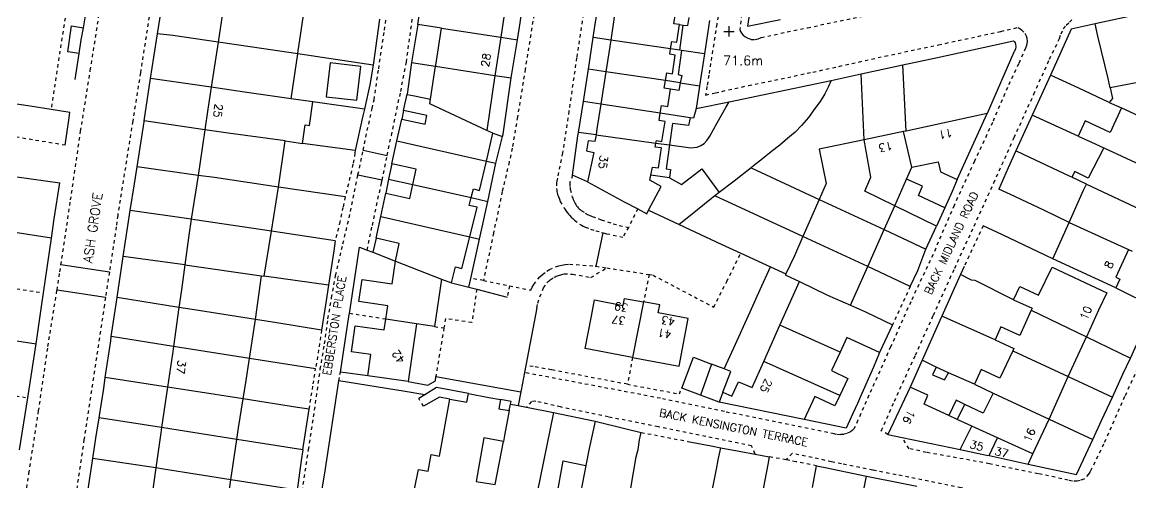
# Model space of a CAD drawing. Extents: x 428500 to 429165, y 435000 to 435500.
# Drawn here: x 428607.6 to 428773.7, y 435327.9 to 435396.9 of the extents above; entities that cross this region are included whole.
import ezdxf

# ---------------------------------------------------------------- set-up
doc = ezdxf.new("R2010")
doc.units = 0
doc.linetypes.add('DASHEDLINE', pattern=[1, 0.5, -0.5])
doc.layers.get('0').update_dxf_attribs({"color": 222})
for name, color, linetype in [('os_Block', 7, 'Continuous'), ('OS_LINE - Building Division', 8, 'Continuous'), ('OS_LINE - Building Outline', 7, 'Continuous'), ('OS_LINE - Default', 8, 'Continuous'), ('OS_LINE - Edge', 8, 'DASHEDLINE'), ('OS_LINE - Property Closing', 8, 'DASHEDLINE'), ('OS_LINE - Road Or Track', 8, 'DASHEDLINE'), ('OS_LINE - Traffic Calming', 8, 'Continuous'), ('OS_PT - Spot Height', 8, 'Continuous'), ('OS_TEXT - Building or Structure', 4, 'Continuous'), ('OS_TEXT - Height', 4, 'Continuous'), ('OS_TEXT - Road', 4, 'Continuous')]:
    doc.layers.add(name, color=color, linetype=linetype)
doc.styles.add('AutoTextStyle-2', font='')
doc.styles.get('AutoTextStyle-2').set_extended_font_data('romans-shx')

# ---------------------------------------------------------------- blocks, each defined once
blk = doc.blocks.new('spotHeightSymbol_#FF0000')
for points in [[(-0.775, 0), (0.775, 0)], [(0, -0.775), (0, 0.775)]]:
    blk.add_lwpolyline(points)
blk = doc.blocks.new('se2835se')
at = {"layer": 'OS_LINE - Building Division'}
for points in [[(428670.39, 435396), (428679.28, 435394.63)], [(428648.88, 435392.13), (428641.75, 435393.2), (428636.93, 435393.91)], [(428704.73, 435392.89), (428695.76, 435394.21)], [(428669.53, 435390.29), (428678.42, 435388.92)], [(428703.95, 435388.14), (428695.02, 435389.47)], [(428647.9, 435385.41), (428640.9, 435386.4), (428635.9, 435387.13)], [(428677.2, 435380.67), (428668.68, 435384.66), (428668.781, 435385.33)], [(428703.17, 435383.25), (428694.27, 435384.6)], [(428772.29, 435384.03), (428781.07, 435379.99)], [(428646.98, 435379.09), (428638.45, 435380.25), (428634.95, 435380.77)], [(428740.85, 435375.15), (428739.6, 435380.49)], [(428663.73, 435379.13), (428677.13, 435376.07)], [(428693.56, 435380.01), (428702.52, 435378.77)], [(428738.31, 435369.38), (428733.85, 435371.55), (428734.75, 435373.65), (428733.75, 435379.26)], [(428769.63, 435378.05), (428778.39, 435374.01)], [(428645.99, 435372.18), (428636.4, 435373.6), (428633.94, 435373.94)], [(428666.1, 435372.55), (428674.86, 435370.6)], [(428767.017, 435372.629), (428775.9, 435368.5)], [(428727.01, 435370.32), (428736.73, 435365.81)], [(428644.93, 435365.58), (428633.45, 435367.3), (428632.92, 435367.37)], [(428661.3, 435367.79), (428674.63, 435364.74)], [(428764.44, 435366.89), (428773.33, 435362.86)], [(428734.27, 435360.29), (428724.56, 435364.76)], [(428631.95, 435360.56), (428643.44, 435358.91)], [(428663.53, 435361.1), (428670.4, 435358.4)], [(428724.04, 435358.02), (428728.25, 435356), (428731.7, 435354.49)], [(428642.56, 435352.34), (428633.05, 435353.85), (428631.08, 435354.17)], [(428700.69, 435354.99), (428699.04, 435346.66)], [(428758.76, 435353.74), (428767.03, 435349.76)], [(428666.65, 435351.7), (428662.05, 435352.4)], [(428730.13, 435347.46), (428721.12, 435351.49)], [(428641.66, 435346.5), (428634.05, 435347.7), (428630.26, 435348.31)], [(428755.99, 435347.66), (428764.31, 435343.79)], [(428730.09, 435340.95), (428718.7, 435346.06)], [(428640.7, 435340.45), (428632.95, 435341.65), (428629.36, 435342.21)], [(428753.05, 435341.34), (428761.45, 435337.43)], [(428749.85, 435336.4), (428747.67, 435337.39)], [(428639.74, 435334.39), (428630.95, 435335.8), (428628.47, 435336.18)], [(428638.85, 435328.36), (428628.75, 435329.95), (428627.6, 435330.12)]]:
    blk.add_lwpolyline(points, dxfattribs=at)
at = {"layer": 'OS_LINE - Building Outline'}
for points in [[(428637.95, 435400.65), (428636.93, 435393.91)], [(428648.88, 435392.13), (428648.9, 435392.25), (428649.9, 435398.95)], [(428666.85, 435396.55), (428667.24, 435399.188)], [(428680.07, 435399.82), (428679.95, 435399), (428679.28, 435394.63)], [(428696.52, 435399.13), (428696.3, 435397.65), (428695.76, 435394.21)], [(428706.05, 435396.55), (428705.2, 435396.65), (428705.41, 435397.89)], [(428670.39, 435396), (428666.85, 435396.55)], [(428669.53, 435390.29), (428669.55, 435390.45), (428670.39, 435396)], [(428704.73, 435392.89), (428704.9, 435394), (428705.65, 435393.9), (428706.05, 435396.55)], [(428636.93, 435393.91), (428635.9, 435387.13)], [(428679.28, 435394.63), (428678.45, 435389.15), (428678.42, 435388.92)], [(428695.76, 435394.21), (428695.02, 435389.47)], [(428647.9, 435385.41), (428648.88, 435392.13)], [(428703.95, 435388.14), (428704.15, 435389.3), (428705, 435389.15), (428705.4, 435391.95), (428704.6, 435392.1), (428704.73, 435392.89)], [(428657.73, 435385.178), (428658.33, 435390.238), (428653.744, 435390.782), (428653.144, 435385.722), (428657.73, 435385.178)], [(428668.781, 435385.33), (428669.53, 435390.29)], [(428678.42, 435388.92), (428677.2, 435380.67)], [(428695.02, 435389.47), (428694.27, 435384.6)], [(428781.07, 435379.99), (428785.55, 435389.95), (428770.6, 435387.05)], [(428635.9, 435387.13), (428635.4, 435383.85), (428634.95, 435380.77)], [(428704.7, 435386.85), (428703.75, 435387), (428703.95, 435388.14)], [(428770.6, 435387.05), (428770.95, 435385.45), (428770.45, 435384.85)], [(428651.153, 435384.947), (428647.9, 435385.41)], [(428664.741, 435383.643), (428665.255, 435386.076)], [(428665.255, 435386.076), (428665.287, 435386.069), (428666.344, 435385.846), (428668.781, 435385.33)], [(428703.17, 435383.25), (428703.35, 435384.4), (428704.3, 435384.25), (428704.7, 435386.85)], [(428649.586, 435378.736), (428649.989, 435381.505), (428650.638, 435381.41), (428651.153, 435384.947)], [(428664.45, 435382.35), (428667.95, 435381.61), (428668.224, 435382.906), (428664.741, 435383.643)], [(428694.27, 435384.6), (428693.7, 435380.9), (428693.56, 435380.01)], [(428772.29, 435384.03), (428770.601, 435380.37), (428766.854, 435382.099), (428765.802, 435379.82)], [(428770.45, 435384.85), (428772.29, 435384.03)], [(428663.73, 435379.13), (428664.45, 435382.35)], [(428702.52, 435378.77), (428702.6, 435379.15), (428703.4, 435379), (428703.9, 435382), (428703, 435382.15), (428703.17, 435383.25)], [(428752.15, 435383.2), (428740, 435380.58)], [(428747.65, 435373.3), (428752.15, 435383.2)], [(428634.95, 435380.77), (428634.25, 435375.95), (428633.94, 435373.94)], [(428678.1, 435380.25), (428677.2, 435380.67)], [(428739.6, 435380.49), (428733.75, 435379.26)], [(428740, 435380.58), (428739.6, 435380.49)], [(428645.99, 435372.18), (428646.98, 435379.09)], [(428646.98, 435379.09), (428649.586, 435378.736)], [(428662.95, 435375.65), (428663.73, 435379.13)], [(428677.13, 435376.07), (428678.1, 435380.25)], [(428693.56, 435380.01), (428693.4, 435379), (428692.4, 435379.1), (428692.15, 435377.6), (428693.25, 435377.35), (428692.3, 435372.95)], [(428701.76, 435373.96), (428702.01, 435375.19), (428702.9, 435375.05), (428703.35, 435378.05), (428702.4, 435378.15), (428702.52, 435378.77)], [(428733.75, 435379.26), (428727, 435377.85), (428728.05, 435372.7), (428727.01, 435370.32)], [(428765.802, 435379.82), (428767.8, 435378.9), (428769.63, 435378.05)], [(428769.63, 435378.05), (428767.3, 435373.5), (428765.3, 435374.5), (428764.82, 435373.65)], [(428666.1, 435372.55), (428666.6, 435374.85), (428662.95, 435375.65)], [(428674.86, 435370.6), (428675.2, 435371.9), (428676.1, 435371.65), (428677.13, 435376.07)], [(428740.85, 435375.15), (428744.8, 435375.95), (428745.15, 435374.45), (428747.65, 435373.3)], [(428633.94, 435373.94), (428632.92, 435367.37)], [(428701.425, 435368.711), (428703.323, 435372.249), (428701.6, 435373.2), (428701.76, 435373.96)], [(428740.07, 435373.37), (428740.85, 435375.15)], [(428767.017, 435372.629), (428764.82, 435373.65)], [(428644.93, 435365.58), (428645.99, 435372.18)], [(428662.05, 435371.25), (428665.65, 435370.45), (428666.1, 435372.55)], [(428692.3, 435372.95), (428697.8, 435370), (428699.825, 435368.914)], [(428738.31, 435369.38), (428740.07, 435373.37)], [(428764.44, 435366.89), (428766.6, 435371.7), (428767.017, 435372.629)], [(428661.3, 435367.79), (428662.05, 435371.25)], [(428674.63, 435364.74), (428675.75, 435369.2), (428674.55, 435369.45), (428674.86, 435370.6)], [(428727.01, 435370.32), (428724.56, 435364.76)], [(428699.825, 435368.914), (428701.152, 435368.202), (428701.425, 435368.711)], [(428736.73, 435365.81), (428738.31, 435369.38)], [(428632.92, 435367.37), (428632.55, 435365), (428631.95, 435360.56)], [(428660.6, 435364.55), (428661.3, 435367.79)], [(428643.85, 435358.85), (428644.93, 435365.58)], [(428734.27, 435360.29), (428736.73, 435365.81)], [(428762, 435361.45), (428764.44, 435366.89)], [(428663.53, 435361.1), (428664.05, 435363.75), (428660.6, 435364.55)], [(428671.9, 435357.85), (428672.5, 435360.25), (428673.45, 435360), (428674.63, 435364.74)], [(428724.56, 435364.76), (428723.3, 435361.9), (428721.98, 435359.21)], [(428773.33, 435362.86), (428771.45, 435358.7), (428772.05, 435358.4), (428771.41, 435357.07)], [(428773.33, 435362.86), (428773.9, 435362.6)], [(428631.95, 435360.56), (428631.45, 435356.8), (428631.08, 435354.17)], [(428662.05, 435352.4), (428662.35, 435354.4), (428658.05, 435355.05), (428658.55, 435358.35), (428663, 435357.7), (428663.53, 435361.1)], [(428771.41, 435357.07), (428762, 435361.45)], [(428642.56, 435352.34), (428643.44, 435358.91)], [(428643.44, 435358.91), (428643.85, 435358.85)], [(428721.98, 435359.21), (428721.9, 435359.05), (428724.04, 435358.02)], [(428731.7, 435354.49), (428734.27, 435360.29)], [(428756.1, 435355.3), (428757.05, 435357.3), (428759.85, 435356), (428761.88, 435360.21), (428770.1, 435356.35), (428768.85, 435353.75), (428767.03, 435349.76)], [(428670.4, 435358.4), (428669.35, 435351.3)], [(428670.4, 435358.4), (428671.9, 435357.85)], [(428721.12, 435351.49), (428724.04, 435358.02)], [(428699.04, 435346.66), (428691.95, 435348), (428692.9, 435352.85), (428693.35, 435355.3), (428697.65, 435354.45), (428697.85, 435355.5), (428700.69, 435354.99)], [(428631.08, 435354.17), (428630.26, 435348.31)], [(428699.04, 435346.66), (428706, 435345.35), (428707.35, 435352.5), (428702.85, 435353.35), (428703.1, 435354.55), (428700.69, 435354.99)], [(428731.7, 435354.49), (428733.95, 435353.5), (428737.98, 435351.57)], [(428758.76, 435353.74), (428757.05, 435349.95), (428754.2, 435351.25), (428753.37, 435349.33)], [(428756.1, 435355.3), (428758.9, 435354.05), (428758.76, 435353.74)], [(428641.66, 435346.5), (428642.56, 435352.34)], [(428659.35, 435343.9), (428659.8, 435347.1), (428656.95, 435347.5), (428657.5, 435351.4), (428661.8, 435350.8), (428662.05, 435352.4)], [(428666.65, 435351.7), (428665.4, 435343.05)], [(428669.35, 435351.3), (428666.65, 435351.7)], [(428718.7, 435346.06), (428721.12, 435351.49)], [(428737.98, 435351.57), (428736.05, 435347.4)], [(428736.05, 435347.4), (428731.15, 435349.65), (428730.13, 435347.46)], [(428753.37, 435349.33), (428756.15, 435348), (428755.99, 435347.66)], [(428764.31, 435343.79), (428765.15, 435345.65), (428767.03, 435349.76)], [(428630.26, 435348.31), (428630.1, 435347.2), (428629.36, 435342.21)], [(428730.13, 435347.46), (428728.85, 435344.7), (428731.3, 435343.5), (428730.09, 435340.95)], [(428755.99, 435347.66), (428754.05, 435343.55), (428751.25, 435344.85), (428750.25, 435342.65)], [(428640.7, 435340.45), (428641.1, 435342.9), (428641.66, 435346.5)], [(428712.58, 435341.46), (428713.9, 435340.85), (428714.9, 435343), (428716.95, 435342.15), (428718.7, 435346.06)], [(428665.4, 435343.05), (428659.35, 435343.9)], [(428761.45, 435337.43), (428764.31, 435343.79)], [(428629.36, 435342.21), (428628.47, 435336.18)], [(428740.6, 435342.2), (428737.3, 435335.15)], [(428746.42, 435337.95), (428742.7, 435339.65), (428743.25, 435341), (428740.6, 435342.2)], [(428750.25, 435342.65), (428753.05, 435341.34)], [(428639.74, 435334.39), (428640, 435336.15), (428640.7, 435340.45)], [(428671.65, 435340.4), (428674.2, 435339.95), (428674.45, 435341.25)], [(428674.45, 435341.25), (428677.497, 435340.686), (428679.268, 435340.359)], [(428730.09, 435340.95), (428729.35, 435339.4), (428726.35, 435340.8), (428724.75, 435337.35)], [(428753.05, 435341.34), (428751.55, 435338.3), (428748.81, 435339.62)], [(428660.2, 435315.4), (428661.8, 435316.1), (428662.5, 435319.7), (428664.95, 435319.25), (428665.2, 435320.7), (428663.95, 435320.9), (428664.5, 435323.95), (428665.7, 435323.75), (428666.95, 435329.9), (428668.4, 435329.65), (428668.85, 435332.15), (428670.1, 435331.9), (428671.65, 435340.4)], [(428679.268, 435340.359), (428679.023, 435338.995), (428680.528, 435338.725)], [(428724.75, 435337.35), (428712, 435339.95)], [(428748.81, 435339.62), (428747.5, 435340.25), (428746.42, 435337.95)], [(428680.528, 435338.725), (428679.852, 435334.956), (428679.696, 435334.087)], [(428747.67, 435337.39), (428746.42, 435337.95)], [(428759.01, 435332.22), (428761.45, 435337.43)], [(428628.47, 435336.18), (428628.35, 435335.4), (428627.6, 435330.12)], [(428753.73, 435334.63), (428749.85, 435336.4)], [(428638.85, 435328.36), (428639.74, 435334.39)], [(428679.696, 435334.087), (428676.768, 435334.612), (428675.6, 435328.1), (428678.45, 435327.63)], [(428737.3, 435335.15), (428739.42, 435334.7)], [(428739.42, 435334.7), (428748.12, 435332.88)], [(428759.01, 435332.22), (428753.73, 435334.63)], [(428748.12, 435332.88), (428752.05, 435332.05), (428752.48, 435331.96)], [(428758.3, 435330.7), (428759.01, 435332.22)], [(428684.75, 435326.45), (428687.7, 435325.9), (428688.65, 435331.2), (428692.05, 435330.5)], [(428692.05, 435330.5), (428691.04, 435325.3)], [(428752.48, 435331.96), (428758.3, 435330.7)], [(428627.6, 435330.12), (428626.95, 435325.5), (428626.7, 435323.91)], [(428637.99, 435322.17), (428638.85, 435328.36)]]:
    blk.add_lwpolyline(points, dxfattribs=at)
at = {"layer": 'OS_LINE - Default'}
for points in [[(428717.8, 435407), (428717.7, 435405.8), (428716.25, 435396.3), (428721.18, 435397.26)], [(428627.86, 435395.15), (428628.45, 435398.9), (428628.89, 435401.9)], [(428787.62, 435376.94), (428789.6, 435381.15), (428792.85, 435388.4), (428796.15, 435395.5), (428798.65, 435400.7), (428799.25, 435402.1), (428799.3, 435402.35), (428799.3, 435402.55), (428799.15, 435402.8), (428798.95, 435403.05), (428798.75, 435403.15), (428798.45, 435403.15), (428798.15, 435403.05), (428788.45, 435400.95), (428778.25, 435398.8), (428768.33, 435396.62)], [(428681.79, 435394.24), (428682.1, 435396.15), (428682.6, 435399.43)], [(428693.15, 435394.59), (428693.45, 435396.6), (428693.91, 435399.49)], [(428616.753, 435396.051), (428617.106, 435398.144)], [(428661.11, 435397.35), (428660.9, 435395.9), (428660.15, 435390.45)], [(428706.6, 435396.46), (428707.3, 435396.4), (428707.49, 435397.59)], [(428710.571, 435397.146), (428710.1, 435394.15), (428709.79, 435392.15)], [(428616.137, 435392.182), (428614.409, 435392.425), (428614.999, 435396.332), (428616.753, 435396.051)], [(428616.137, 435392.182), (428616.45, 435394.25), (428616.753, 435396.051)], [(428666.85, 435396.55), (428665.9, 435390.85)], [(428706.05, 435396.55), (428706.6, 435396.46)], [(428706.11, 435392.69), (428706.6, 435396.46)], [(428768.33, 435396.62), (428764.75, 435395.84), (428761.67, 435388.97)], [(428770.6, 435387.05), (428770.29, 435388.47), (428769.3, 435392.56), (428768.75, 435394.8), (428768.33, 435396.62)], [(428626.82, 435388.45), (428627.3, 435391.65), (428627.86, 435395.15)], [(428636.93, 435393.91), (428630.15, 435394.9), (428627.86, 435395.15)], [(428679.28, 435394.63), (428681.79, 435394.24)], [(428680.85, 435388.55), (428681.79, 435394.24)], [(428692.44, 435389.86), (428693.15, 435394.59)], [(428695.76, 435394.21), (428693.15, 435394.59)], [(428739.53, 435390.48), (428744.7, 435391.6), (428753.15, 435393.45), (428756.1, 435394.1), (428756.25, 435393.95), (428756.35, 435393.8), (428756.4, 435393.55), (428756.45, 435393.25), (428756.4, 435392.85), (428756.2, 435392.5), (428756.15, 435392.4), (428752.15, 435383.2)], [(428615.55, 435388.31), (428616.137, 435392.182)], [(428660.15, 435390.45), (428648.88, 435392.13)], [(428706.11, 435392.69), (428704.73, 435392.89)], [(428706.34, 435392.66), (428705.85, 435389.05), (428706.4, 435388.9), (428706.18, 435387.8)], [(428706.34, 435392.66), (428706.11, 435392.69)], [(428709.79, 435392.15), (428706.34, 435392.66)], [(428709.79, 435392.15), (428709.059, 435387.361)], [(428660.15, 435390.45), (428659.65, 435387.5), (428658.9, 435384.1), (428658.85, 435383.85)], [(428665.9, 435390.85), (428665.255, 435386.076)], [(428665.9, 435390.85), (428669.53, 435390.29)], [(428733.3, 435389.14), (428739.53, 435390.48)], [(428740, 435380.58), (428739.53, 435390.48)], [(428678.42, 435388.92), (428680.85, 435388.55)], [(428691.68, 435385), (428692.2, 435388.25), (428692.44, 435389.86)], [(428695.02, 435389.47), (428692.44, 435389.86)], [(428728.8, 435388.17), (428733.3, 435389.14)], [(428733.75, 435379.26), (428733.3, 435389.14)], [(428761.67, 435388.97), (428758.91, 435382.97)], [(428770.45, 435384.85), (428765.88, 435387), (428761.67, 435388.97)], [(428625.87, 435382.1), (428626.82, 435388.45)], [(428635.9, 435387.13), (428626.82, 435388.45)], [(428679.56, 435379.74), (428679.65, 435380.1), (428680.85, 435388.55)], [(428706.18, 435387.8), (428703.95, 435388.14)], [(428706.18, 435387.8), (428705.95, 435386.65), (428704.7, 435386.85)], [(428706.18, 435387.8), (428709.059, 435387.361)], [(428709.059, 435387.361), (428709.05, 435387.3), (428708.55, 435383.95)], [(428713.51, 435384.97), (428718.75, 435386.05), (428728.8, 435388.17)], [(428728.8, 435388.17), (428728.35, 435387.15), (428727.85, 435386.15), (428727.15, 435385), (428726.35, 435383.95), (428725.4, 435382.6), (428724.35, 435381.4), (428723.4, 435380.4), (428722.3, 435379.5), (428721.1, 435378.45), (428719.85, 435377.5), (428718.5, 435376.4), (428717.15, 435375.35), (428716.8, 435375.05)], [(428594.811, 435386.415), (428608.8, 435384.35), (428611.915, 435383.858)], [(428611.915, 435383.858), (428614.75, 435383.41)], [(428658.85, 435383.85), (428651.153, 435384.947)], [(428658.85, 435383.85), (428658.632, 435382.85), (428657.5, 435377.66)], [(428664.741, 435383.643), (428664.45, 435382.35)], [(428690.93, 435380.37), (428691.68, 435385)], [(428694.27, 435384.6), (428691.68, 435385)], [(428704.55, 435378.49), (428707.75, 435378.05), (428708.2, 435378.1), (428708.7, 435378.15), (428709.25, 435378.4), (428709.75, 435378.7), (428710.15, 435379.15), (428710.5, 435379.65), (428710.6, 435379.8), (428711.7, 435381.8), (428713, 435384.1), (428713.51, 435384.97)], [(428708.55, 435383.95), (428708.15, 435382.5), (428707.66, 435382.57)], [(428708.55, 435383.95), (428713.51, 435384.97)], [(428614.05, 435378.45), (428614.65, 435382.55), (428614.75, 435383.41)], [(428624.8, 435375.2), (428625.85, 435381.95), (428625.87, 435382.1)], [(428634.95, 435380.77), (428625.87, 435382.1)], [(428707.66, 435382.57), (428703.17, 435383.25)], [(428707.66, 435382.57), (428707.4, 435381.4), (428705, 435381.7), (428704.55, 435378.49)], [(428758.91, 435382.97), (428756.45, 435377.6)], [(428765.802, 435379.82), (428758.91, 435382.97)], [(428690.02, 435373.95), (428690.85, 435379.85), (428690.93, 435380.37)], [(428693.56, 435380.01), (428690.93, 435380.37)], [(428657.5, 435377.66), (428649.586, 435378.736)], [(428678.1, 435380.25), (428679.56, 435379.74)], [(428678.55, 435375.75), (428679.56, 435379.74)], [(428702.52, 435378.77), (428704.55, 435378.49)], [(428704.55, 435378.49), (428704.05, 435374.9), (428704.7, 435374.8), (428704.55, 435373.55)], [(428756.45, 435377.6), (428755.326, 435375.066), (428753.9, 435371.85)], [(428764.82, 435373.65), (428764.601, 435373.752), (428757.6, 435377.05), (428756.45, 435377.6)], [(428662.95, 435375.65), (428662.49, 435373.35)], [(428677.13, 435376.07), (428678.55, 435375.75)], [(428677.35, 435370.05), (428678.55, 435375.75)], [(428602.47, 435374.32), (428613.21, 435372.8)], [(428623.79, 435368.66), (428624.4, 435372.65), (428624.8, 435375.2)], [(428633.94, 435373.94), (428624.8, 435375.2)], [(428692.3, 435372.95), (428690.02, 435373.95)], [(428704.55, 435373.55), (428701.76, 435373.96)], [(428704.55, 435373.55), (428706.365, 435372.551), (428709.399, 435374.918), (428712.027, 435371.363)], [(428716.8, 435375.05), (428714.25, 435373.05), (428712.027, 435371.363)], [(428716.8, 435375.05), (428727.01, 435370.32)], [(428611.99, 435364.55), (428612.4, 435367.45), (428613.21, 435372.8)], [(428656, 435370.7), (428645.99, 435372.18)], [(428662.49, 435373.35), (428662.05, 435371.25)], [(428662.49, 435373.35), (428666.1, 435372.55)], [(428745.82, 435369.09), (428741.85, 435370.9), (428742.48, 435372.31), (428740.07, 435373.37)], [(428747.65, 435373.3), (428746.89, 435371.51), (428745.82, 435369.09)], [(428674.86, 435370.6), (428677.35, 435370.05)], [(428711.35, 435370.85), (428710.85, 435370.45), (428707.7, 435367.95), (428706.03, 435366.57)], [(428712.027, 435371.363), (428711.35, 435370.85)], [(428724.56, 435364.76), (428711.35, 435370.85)], [(428764.44, 435366.89), (428760.67, 435368.75), (428755.63, 435371.06), (428753.9, 435371.85)], [(428622.74, 435361.8), (428623.79, 435368.66)], [(428632.92, 435367.37), (428623.79, 435368.66)], [(428676.1, 435364.4), (428677.35, 435370.05)], [(428701.425, 435368.711), (428706.03, 435366.57)], [(428744.55, 435366.35), (428738.31, 435369.38)], [(428745.82, 435369.09), (428744.55, 435366.35)], [(428611.99, 435364.55), (428601.28, 435366.18)], [(428654.5, 435364.15), (428644.93, 435365.58)], [(428706.03, 435366.57), (428712.3, 435363.65), (428715.25, 435362.3)], [(428736.73, 435365.81), (428742.95, 435362.9)], [(428742.95, 435362.9), (428744.55, 435366.35)], [(428762, 435361.45), (428760.93, 435361.96), (428754.44, 435365.03), (428751.57, 435366.39)], [(428610.796, 435356.34), (428611.99, 435364.55)], [(428654.5, 435364.15), (428654.3, 435362.65), (428653.5, 435357.5)], [(428660.6, 435364.55), (428660.11, 435362.43)], [(428674.63, 435364.74), (428676.1, 435364.4)], [(428674.8, 435358.5), (428676.1, 435364.4)], [(428656.62, 435353.23), (428658.15, 435363.2), (428659.27, 435362.76)], [(428659.27, 435362.76), (428660.11, 435362.43)], [(428660.11, 435362.43), (428663.53, 435361.1)], [(428715.25, 435362.3), (428719.7, 435360.26)], [(428740.64, 435357.3), (428741.75, 435359.7), (428742.95, 435362.9)], [(428621.8, 435355.66), (428621.9, 435356.35), (428622.74, 435361.8)], [(428631.95, 435360.56), (428622.74, 435361.8)], [(428653.5, 435357.5), (428643.85, 435358.85)], [(428712.76, 435344.95), (428714.18, 435348.09), (428716.636, 435353.495), (428718.16, 435356.85), (428719.7, 435360.26)], [(428719.7, 435360.26), (428721.98, 435359.21)], [(428740.64, 435357.3), (428734.27, 435360.29)], [(428748.15, 435359.1), (428748.06, 435358.89), (428745.35, 435352.85)], [(428748.718, 435360.311), (428748.15, 435359.1)], [(428756.1, 435355.3), (428750.35, 435358.2), (428749.8, 435358.25), (428748.15, 435359.1)], [(428653.5, 435357.5), (428653.085, 435354.832), (428652.45, 435350.75)], [(428671.9, 435357.85), (428674.5, 435357.2)], [(428674.5, 435357.2), (428674.8, 435358.5)], [(428674.5, 435357.2), (428675.7, 435356.9)], [(428771.41, 435357.07), (428777.18, 435354.26)], [(428609.67, 435348.72), (428610.55, 435354.65), (428610.796, 435356.34)], [(428620.94, 435349.8), (428621.8, 435355.66)], [(428631.08, 435354.17), (428621.8, 435355.66)], [(428675.7, 435356.9), (428680.25, 435355.7)], [(428684.7, 435354.1), (428683.05, 435345.44)], [(428773.62, 435346.57), (428775.75, 435351.2), (428777.18, 435354.26)], [(428652.45, 435350.75), (428645.76, 435351.83), (428642.56, 435352.34)], [(428655.256, 435344.475), (428656.55, 435352.8), (428656.62, 435353.23)], [(428745.35, 435352.85), (428745.26, 435352.65), (428742.4, 435346.25)], [(428753.37, 435349.33), (428745.35, 435352.85)], [(428598.97, 435350.35), (428609.67, 435348.72)], [(428608.44, 435340.63), (428609.05, 435344.5), (428609.67, 435348.72)], [(428620.04, 435343.65), (428620.85, 435349.15), (428620.94, 435349.8)], [(428630.26, 435348.31), (428620.94, 435349.8)], [(428767.03, 435349.76), (428773.62, 435346.57)], [(428736.05, 435347.4), (428735.11, 435345.231), (428733.2, 435340.8), (428732.728, 435339.766), (428732.04, 435338.26), (428731.05, 435336.1), (428724.75, 435337.35)], [(428651.55, 435344.95), (428641.66, 435346.5)], [(428683.05, 435345.44), (428682.85, 435344.4)], [(428706.39, 435342.09), (428708.15, 435346.7), (428710.85, 435345.67)], [(428710.85, 435345.67), (428709.2, 435341.01)], [(428712.76, 435344.95), (428710.85, 435345.67)], [(428742.4, 435346.25), (428740.6, 435342.2)], [(428744.5, 435345.2), (428742.4, 435346.25)], [(428770.92, 435340.71), (428772.5, 435344.15), (428773.62, 435346.57)], [(428659.35, 435343.9), (428655.256, 435344.475)], [(428665.4, 435343.05), (428668.35, 435342.5), (428669.5, 435343.15), (428669.55, 435343.8)], [(428669.55, 435343.8), (428682.3, 435341.5)], [(428682.85, 435344.4), (428682.55, 435342.8), (428682.3, 435341.5)], [(428712.58, 435341.46), (428713.76, 435344.57), (428712.76, 435344.95)], [(428744.5, 435345.2), (428743.95, 435344.05), (428745.75, 435343.3), (428746.34, 435344.38)], [(428746.34, 435344.38), (428744.5, 435345.2)], [(428750.25, 435342.65), (428746.34, 435344.38)], [(428764.31, 435343.79), (428770.92, 435340.71)], [(428619.12, 435337.61), (428619.8, 435342), (428620.04, 435343.65)], [(428629.36, 435342.21), (428620.04, 435343.65)], [(428651.409, 435319.912), (428653, 435329.7), (428655.05, 435343.15)], [(428667.916, 435341.071), (428664.95, 435341.55), (428655.05, 435343.15)], [(428674.45, 435341.25), (428669.65, 435342.15), (428667.916, 435341.071)], [(428709.2, 435341.01), (428706.39, 435342.09)], [(428607.21, 435332.84), (428608.44, 435340.63)], [(428650.59, 435338.92), (428648.86, 435339.19), (428640.7, 435340.45)], [(428667.916, 435341.071), (428667, 435340.5)], [(428671.65, 435340.4), (428670.1, 435340.7), (428667.7, 435339.35)], [(428682.3, 435341.5), (428681.9, 435339.45)], [(428712, 435339.95), (428709.2, 435341.01)], [(428712.58, 435341.46), (428712, 435339.95)], [(428767.99, 435334.38), (428769.3, 435337.2), (428770.92, 435340.71)], [(428649.64, 435332.81), (428650.59, 435338.92)], [(428680.75, 435339.65), (428680.85, 435340.05), (428679.268, 435340.359)], [(428680.528, 435338.725), (428680.75, 435339.65)], [(428680.75, 435339.65), (428681.05, 435339.6), (428681.9, 435339.45)], [(428681.9, 435339.45), (428683.14, 435339.2)], [(428683.14, 435339.2), (428687.2, 435338.4)], [(428747.67, 435337.39), (428748.81, 435339.62)], [(428618.19, 435331.55), (428618.65, 435334.6), (428619.12, 435337.61)], [(428628.47, 435336.18), (428619.12, 435337.61)], [(428687.2, 435338.4), (428684.75, 435326.45)], [(428687.2, 435338.4), (428693.44, 435337.14)], [(428693.44, 435337.14), (428692.54, 435333.01), (428692.05, 435330.5)], [(428693.44, 435337.14), (428698.059, 435336.001), (428700.333, 435335.44)], [(428761.45, 435337.43), (428767.99, 435334.38)], [(428698.758, 435327.088), (428699.55, 435331.8), (428699.85, 435332.9), (428700.05, 435334.35), (428700.333, 435335.44)], [(428748.12, 435332.88), (428749.85, 435336.4)], [(428649.64, 435332.81), (428639.74, 435334.39)], [(428678.45, 435327.63), (428679.696, 435334.087)], [(428707.3, 435334.1), (428710.81, 435333.43), (428712.25, 435333.15)], [(428752.48, 435331.96), (428753.73, 435334.63)], [(428758.3, 435330.7), (428765.55, 435329.15), (428767.99, 435334.38)], [(428649.64, 435332.81), (428649.4, 435331.25), (428648.77, 435326.8)], [(428710.638, 435324.907), (428711.02, 435326.95), (428711.61, 435329.93), (428711.85, 435331.35), (428712.25, 435333.15)], [(428712.25, 435333.15), (428715.25, 435332.6), (428717.39, 435332.2)], [(428717.39, 435332.2), (428719.5, 435331.8)], [(428617.23, 435325.3), (428617.6, 435327.6), (428618.19, 435331.55)], [(428627.6, 435330.12), (428618.19, 435331.55)], [(428719.5, 435331.8), (428719.3, 435330.65), (428717.3, 435320.21)], [(428725.973, 435327.174), (428726.61, 435330.45)], [(428726.61, 435330.45), (428727.9, 435330.2), (428734.06, 435328.88)], [(428731.78, 435317.38), (428732.95, 435323.2), (428734.06, 435328.88)], [(428734.06, 435328.88), (428739.35, 435327.85), (428741.6, 435327.4)], [(428648.77, 435326.8), (428638.85, 435328.36)]]:
    blk.add_lwpolyline(points, dxfattribs=at)
at = {"layer": 'OS_LINE - Edge'}
for points in [[(428614.01, 435397.506), (428611.915, 435383.858)], [(428614.05, 435378.45), (428605, 435379.95), (428600, 435380.65), (428594.072, 435381.532), (428594.811, 435386.415)], [(428657.5, 435377.66), (428657.45, 435377.25), (428657.15, 435375.6), (428656, 435370.7)], [(428690.02, 435373.95), (428689.65, 435372.85), (428689.65, 435372.25), (428689.7, 435372.05), (428689.7, 435371.85), (428690, 435370.65), (428690.1, 435370.5), (428690.15, 435370.3), (428690.25, 435370.1), (428690.35, 435369.95), (428690.45, 435369.75), (428690.55, 435369.6), (428690.65, 435369.4), (428690.8, 435369.25), (428690.9, 435369.1), (428691.05, 435368.95), (428691.2, 435368.85), (428691.35, 435368.7), (428691.95, 435368.3), (428692.15, 435368.2), (428692.3, 435368.1), (428692.45, 435368.05), (428692.65, 435367.95), (428692.8, 435367.9), (428693, 435367.8), (428693.9, 435367.5), (428694.35, 435367.3), (428696.15, 435366.7), (428697.05, 435366.45), (428698.4, 435366.15)], [(428656, 435370.7), (428655.65, 435369.15), (428655.2, 435367), (428654.5, 435364.15)], [(428751.57, 435366.39), (428748.718, 435360.311)], [(428685.15, 435355.75), (428685.7, 435357.1), (428686.2, 435357.85), (428686.45, 435358.1), (428686.6, 435358.2), (428686.7, 435358.3), (428687.3, 435358.7), (428687.45, 435358.75), (428687.6, 435358.85), (428687.8, 435358.9), (428688.1, 435359), (428688.3, 435359.05), (428688.6, 435359.15), (428688.8, 435359.2), (428689.7, 435359.2), (428689.85, 435359.15), (428690.05, 435359.15), (428692.8, 435358.65), (428695.16, 435360.08)], [(428676.7, 435358.2), (428674.8, 435358.5)], [(428680.6, 435357.4), (428680.25, 435355.7)], [(428740.64, 435357.3), (428737.98, 435351.57)], [(428675.7, 435356.9), (428674.95, 435351.9), (428671, 435352.5), (428670.77, 435351.09)], [(428684.7, 435354.1), (428684.85, 435354.8), (428685.15, 435355.75)], [(428652.45, 435350.75), (428651.55, 435344.95)], [(428670.77, 435351.09), (428669.55, 435343.8)], [(428698.25, 435342.65), (428686.9, 435344.8), (428684.15, 435345.3), (428683.05, 435345.44)], [(428650.59, 435338.92), (428651.191, 435342.696), (428651.55, 435344.95)], [(428698.25, 435342.65), (428706.05, 435341.2), (428706.39, 435342.09)], [(428700.333, 435335.44), (428707.3, 435334.1)], [(428726.61, 435330.45), (428723.5, 435331.05), (428722.6, 435331.219), (428722.027, 435331.326)]]:
    blk.add_lwpolyline(points, dxfattribs=at)
at = {"layer": 'OS_LINE - Property Closing'}
for points in [[(428701.5, 435359.1), (428700.69, 435354.99)], [(428601.8, 435357.7), (428610.796, 435356.34)], [(428662.05, 435352.4), (428656.62, 435353.23)], [(428669.35, 435351.3), (428670.77, 435351.09)], [(428699.04, 435346.66), (428698.25, 435342.65)], [(428597.74, 435342.34), (428608.44, 435340.63)], [(428667.7, 435339.35), (428667, 435340.5)]]:
    blk.add_lwpolyline(points, dxfattribs=at)
at = {"layer": 'OS_LINE - Road Or Track'}
for points in [[(428723, 435477.6), (428723.35, 435477.25), (428723.85, 435476.45), (428723.95, 435476.05), (428723.95, 435475.05), (428723.85, 435474.85), (428723, 435469.4), (428722.2, 435464.4), (428721.15, 435458.15), (428720.1, 435451.6), (428719, 435444.55), (428718.24, 435439.52), (428717.8, 435436.6), (428717.63, 435435.54), (428716.35, 435427.35), (428714.85, 435416.6), (428713.3, 435406.6), (428711.65, 435396.6), (428710.45, 435388.95), (428710.179, 435387.225), (428709.983, 435385.974), (428710.991, 435386.198)], [(428721.85, 435435.2), (428721.45, 435434.95), (428720.85, 435434.35), (428720.7, 435433.95), (428720.55, 435433.4), (428720.5, 435432.85), (428719.65, 435426.55), (428718.85, 435421.4), (428717.85, 435414.85), (428716.7, 435407.2), (428715.75, 435401.05), (428715.1, 435395.8), (428715.2, 435395.5), (428715.35, 435395.25), (428715.6, 435394.95), (428715.85, 435394.75), (428716.3, 435394.5), (428716.8, 435394.3)], [(428687.09, 435417.03), (428687, 435416.4), (428685.55, 435406.9), (428684.25, 435398), (428682.95, 435389.85), (428681.8, 435382.7), (428681, 435378), (428680.55, 435375.95), (428679.5, 435371.5), (428678.2, 435365.3), (428676.7, 435358.2)], [(428658.67, 435377.7), (428660, 435383.95), (428660.3, 435385.25), (428661, 435389.9), (428661.85, 435395.7), (428662.9, 435402.1), (428663.8, 435407.7), (428664.7, 435413.35), (428665.02, 435415.69)], [(428662.28, 435376.93), (428662.9, 435379.9), (428664.3, 435386.5), (428665.15, 435390.9), (428666.1, 435397.8), (428667.05, 435404), (428667.8, 435409.75), (428668.67, 435415.16)], [(428691.8, 435399.05), (428690.65, 435391.55), (428689.5, 435383.55), (428688.55, 435377.3), (428687.78, 435373.5), (428687.75, 435373.3), (428687.7, 435373.05), (428687.65, 435372.85), (428687.65, 435371.95), (428687.7, 435371.7), (428687.7, 435371.5), (428687.75, 435371.3), (428687.8, 435371.05), (428687.9, 435370.85), (428688.1, 435370.35), (428688.2, 435370.05), (428688.8, 435369.05), (428688.95, 435368.85), (428689.1, 435368.6), (428689.3, 435368.35), (428689.45, 435368.15), (428689.65, 435367.95), (428689.85, 435367.7), (428690.1, 435367.5), (428690.35, 435367.25), (428691.1, 435366.65), (428691.4, 435366.5), (428691.65, 435366.35), (428691.95, 435366.2), (428692.75, 435365.9), (428693.55, 435365.65), (428694.4, 435365.4), (428694.63, 435365.33)], [(428613.4, 435360.52), (428614.85, 435370.25), (428616.35, 435380.55), (428617.8, 435389.65), (428619.45, 435400.1), (428620.48, 435407.54)], [(428627.96, 435406.39), (428627.7, 435404.6), (428625.3, 435389.3), (428624.15, 435382.05), (428621.9, 435367.95), (428621.69, 435366.23), (428620.65, 435359.42)], [(428716.8, 435394.3), (428717.4, 435394.3), (428717.85, 435394.4), (428718.3, 435394.6), (428725.25, 435396.05), (428736.45, 435398.4), (428748, 435400.9), (428756.35, 435402.65)], [(428736.3, 435335.7), (428738.25, 435340.1), (428741.4, 435347), (428744.1, 435353), (428747.3, 435360.05), (428750.2, 435366.35), (428753.15, 435372.8), (428756.2, 435379.6), (428759.15, 435386.1), (428761.5, 435391.35), (428763, 435394.45), (428763.25, 435395.15), (428763.6, 435395.9), (428764, 435396.45), (428764.5, 435396.9), (428764.9, 435397.3)], [(428710.991, 435386.198), (428711.45, 435386.3), (428716.4, 435387.4), (428726.05, 435389.4), (428736.85, 435391.8), (428744.9, 435393.5), (428754.2, 435395.5), (428756.75, 435396.1), (428757.05, 435395.95), (428757.3, 435395.75), (428757.8, 435395.25)], [(428757.8, 435395.25), (428758, 435394.85), (428758.1, 435394.5), (428758.15, 435393.95), (428758.05, 435393.4), (428757.9, 435393), (428756.85, 435390.65), (428755.2, 435387.1), (428752.95, 435381.85), (428750.25, 435376.05), (428747.2, 435369.45), (428744.05, 435362.1), (428740.7, 435355), (428737.7, 435348.25), (428734.45, 435341), (428732.8, 435337.25), (428732.2, 435336), (428731.95, 435335.75), (428731.7, 435335.55), (428731.2, 435335.3)], [(428657.88, 435373.97), (428657.9, 435374.05), (428658.67, 435377.7)], [(428661.5, 435373.21), (428662.28, 435376.93)], [(428647.53, 435313.51), (428648.35, 435319.05), (428648.95, 435323.3), (428649.55, 435326.65), (428650.5, 435332.85), (428651.4, 435338.8), (428652.25, 435344.9), (428652.9, 435348.7), (428653.4, 435352.45), (428653.95, 435355.6), (428654.55, 435358.95), (428655.65, 435363.7), (428656.8, 435368.55), (428657.88, 435373.97)], [(428659.27, 435362.76), (428660.05, 435366.45), (428661.4, 435372.75), (428661.5, 435373.21)], [(428699.825, 435368.914), (428698.4, 435366.15)], [(428698.4, 435366.15), (428697.6, 435364.65), (428695.2, 435365.15), (428694.63, 435365.33)], [(428701.5, 435359.1), (428702.1, 435359), (428711.2, 435354.2), (428713.15, 435358.05), (428715.25, 435362.3)], [(428612.81, 435356.76), (428613.25, 435359.5), (428613.4, 435360.52)], [(428683.8, 435356.75), (428684, 435357.2), (428684.25, 435357.6), (428684.85, 435358.4), (428685.15, 435358.75), (428685.55, 435359.1), (428686.2, 435359.6), (428686.6, 435359.85), (428687.5, 435360.25), (428688, 435360.4), (428688.45, 435360.5), (428688.95, 435360.6), (428689.6, 435360.65), (428693.45, 435360.35), (428693.56, 435360.33)], [(428620.65, 435359.42), (428620.07, 435355.65)], [(428693.56, 435360.33), (428695.16, 435360.08)], [(428695.16, 435360.08), (428701.5, 435359.1)], [(428676.7, 435358.2), (428680.6, 435357.4)], [(428680.6, 435357.4), (428683.8, 435356.75)], [(428606.39, 435314.75), (428607.25, 435320.2), (428608.6, 435329.3), (428610.05, 435338.65), (428611.45, 435348.3), (428612.81, 435356.76)], [(428620.07, 435355.65), (428619.9, 435354.55), (428616.85, 435334.35), (428615.45, 435324.85), (428614, 435315.9), (428613.65, 435313.61)], [(428776.36, 435348.66), (428772.75, 435340.8), (428769.6, 435333.7), (428767.7, 435329.8), (428767.55, 435329.5), (428767.35, 435329.2), (428766.75, 435328.5)], [(428655.05, 435343.15), (428655.256, 435344.475)], [(428731.2, 435335.3), (428730.7, 435335.15), (428730.15, 435335.1), (428729.55, 435335.15), (428729.25, 435335.25), (428712.8, 435338.55), (428703.2, 435340.55), (428682.85, 435344.4)], [(428717.39, 435332.2), (428716.85, 435333.45), (428702.85, 435336.3), (428695.4, 435337.75), (428688.25, 435339.25), (428684.55, 435340.1), (428683.9, 435340.05), (428683.14, 435339.2)], [(428737.3, 435335.15), (428736.3, 435335.7)], [(428766.75, 435328.5), (428766.65, 435328.45), (428766.1, 435328.25), (428765.65, 435328.15), (428764.95, 435328.15), (428764.3, 435328.3), (428759.8, 435329.25), (428752.5, 435330.75), (428743.05, 435332.45), (428740.45, 435333), (428739.42, 435334.7)], [(428728.85, 435331.05), (428722.95, 435332.3), (428722.05, 435331.35), (428722.027, 435331.326)], [(428722.027, 435331.326), (428719.5, 435331.8)], [(428735.02, 435329.8), (428730.32, 435330.75), (428728.85, 435331.05)], [(428764.25, 435323.1), (428764.15, 435323.35), (428764, 435323.6), (428763.75, 435323.9), (428763.4, 435324.05), (428763, 435324.15), (428756.35, 435325.55), (428748.25, 435327.15), (428738.5, 435329.1), (428735.02, 435329.8)]]:
    blk.add_lwpolyline(points, dxfattribs=at)
at = {"layer": 'OS_LINE - Traffic Calming'}
for points in [[(428658.67, 435377.7), (428662.28, 435376.93)], [(428661.5, 435373.21), (428657.88, 435373.97)], [(428693.56, 435360.33), (428694.63, 435365.33)], [(428620.65, 435359.42), (428613.4, 435360.52)], [(428620.07, 435355.65), (428612.81, 435356.76)]]:
    blk.add_lwpolyline(points, dxfattribs=at)
at = {"layer": 'OS_PT - Spot Height'}
blk.add_blockref('spotHeightSymbol_#FF0000', (428713.5, 435395.5), dxfattribs=at)
at = {"layer": 'OS_TEXT - Building or Structure', "char_height": 1.2, "style": 'AutoTextStyle-2'}
for s, insert, attachment_point, rotation in [('28', (428677.5, 435390.1), 7, 81), ('25', (428636.35, 435383.7), 8, 263.3), ('11', (428745.8, 435380.75), 8, 191.3), ('13', (428736.8, 435378.8), 8, 192.8), ('35', (428694.05, 435376), 8, 263.3), ('8', (428770.95, 435360.3), 8, 64.5), ('39', (428698.45, 435354.64), 7, 170.1), ('10', (428767.5, 435353.1), 8, 67.3), ('37', (428698.07, 435352.68), 7, 170.1), ('43', (428705.5, 435352.56), 7, 170), ('41', (428704.96, 435350.67), 7, 170), ('42', (428665.05, 435346.25), 7, 124.3), ('37', (428630.8, 435345.3), 8, 263.1), ('25', (428718.95, 435343.6), 7, 244.4), ('16', (428739.9, 435338.05), 8, 242), ('16', (428759.05, 435334.8), 8, 66.8), ('35', (428749.45, 435333.15), 7, 345.2), ('37', (428753.2, 435332.1), 7, 347.3)]:
    blk.add_mtext(s, dxfattribs=dict(at, insert=insert, attachment_point=attachment_point, rotation=rotation))
at = {"layer": 'OS_TEXT - Height', "insert": (428712.6, 435390.45), "char_height": 1.4, "attachment_point": 7, "style": 'AutoTextStyle-2'}
blk.add_mtext('71.6m', dxfattribs=at)
at = {"layer": 'OS_TEXT - Road', "style": 'AutoTextStyle-2'}
for s, insert, char_height, attachment_point, rotation in [('ASH\\~GROVE', (428618.09, 435360.75), 1.4, 7, 81.7), ('BACK\\~MIDLAND\\~ROAD', (428746.8, 435363.8), 1.2, 5, 64.9), ('EBBERSTON\\~PLACE', (428654.37, 435351.44), 1.2, 5, 81.1), ('BACK\\~KENSINGTON\\~TERRACE', (428702.95, 435337.85), 1.2, 7, 348.5)]:
    blk.add_mtext(s, dxfattribs=dict(at, insert=insert, char_height=char_height, attachment_point=attachment_point, rotation=rotation))

msp = doc.modelspace()

# ---------------------------------------------------------------- block references
at = {"layer": 'os_Block'}
msp.add_blockref('se2835se', (0, 0), dxfattribs=at)

doc.saveas('drawing.dxf')
